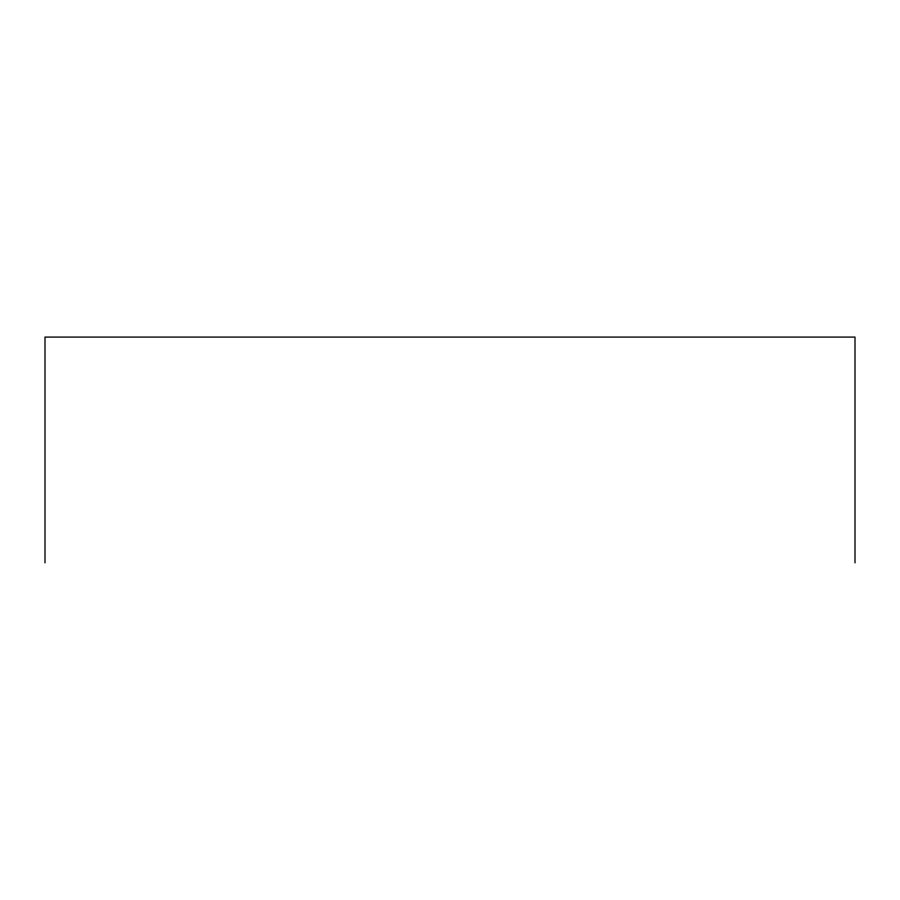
<?xml version="1.0" encoding="UTF-8"?>
<svg xmlns="http://www.w3.org/2000/svg" width="900" height="900" viewBox="0 0 900 900"><rect width="100%" height="100%" fill="white"/><g stroke="black" fill="none" stroke-linecap="round" stroke-linejoin="round"><path stroke-width="1.35" d="M855 562.916L855 337.084L45 337.084L45 562.916"/></g></svg>
